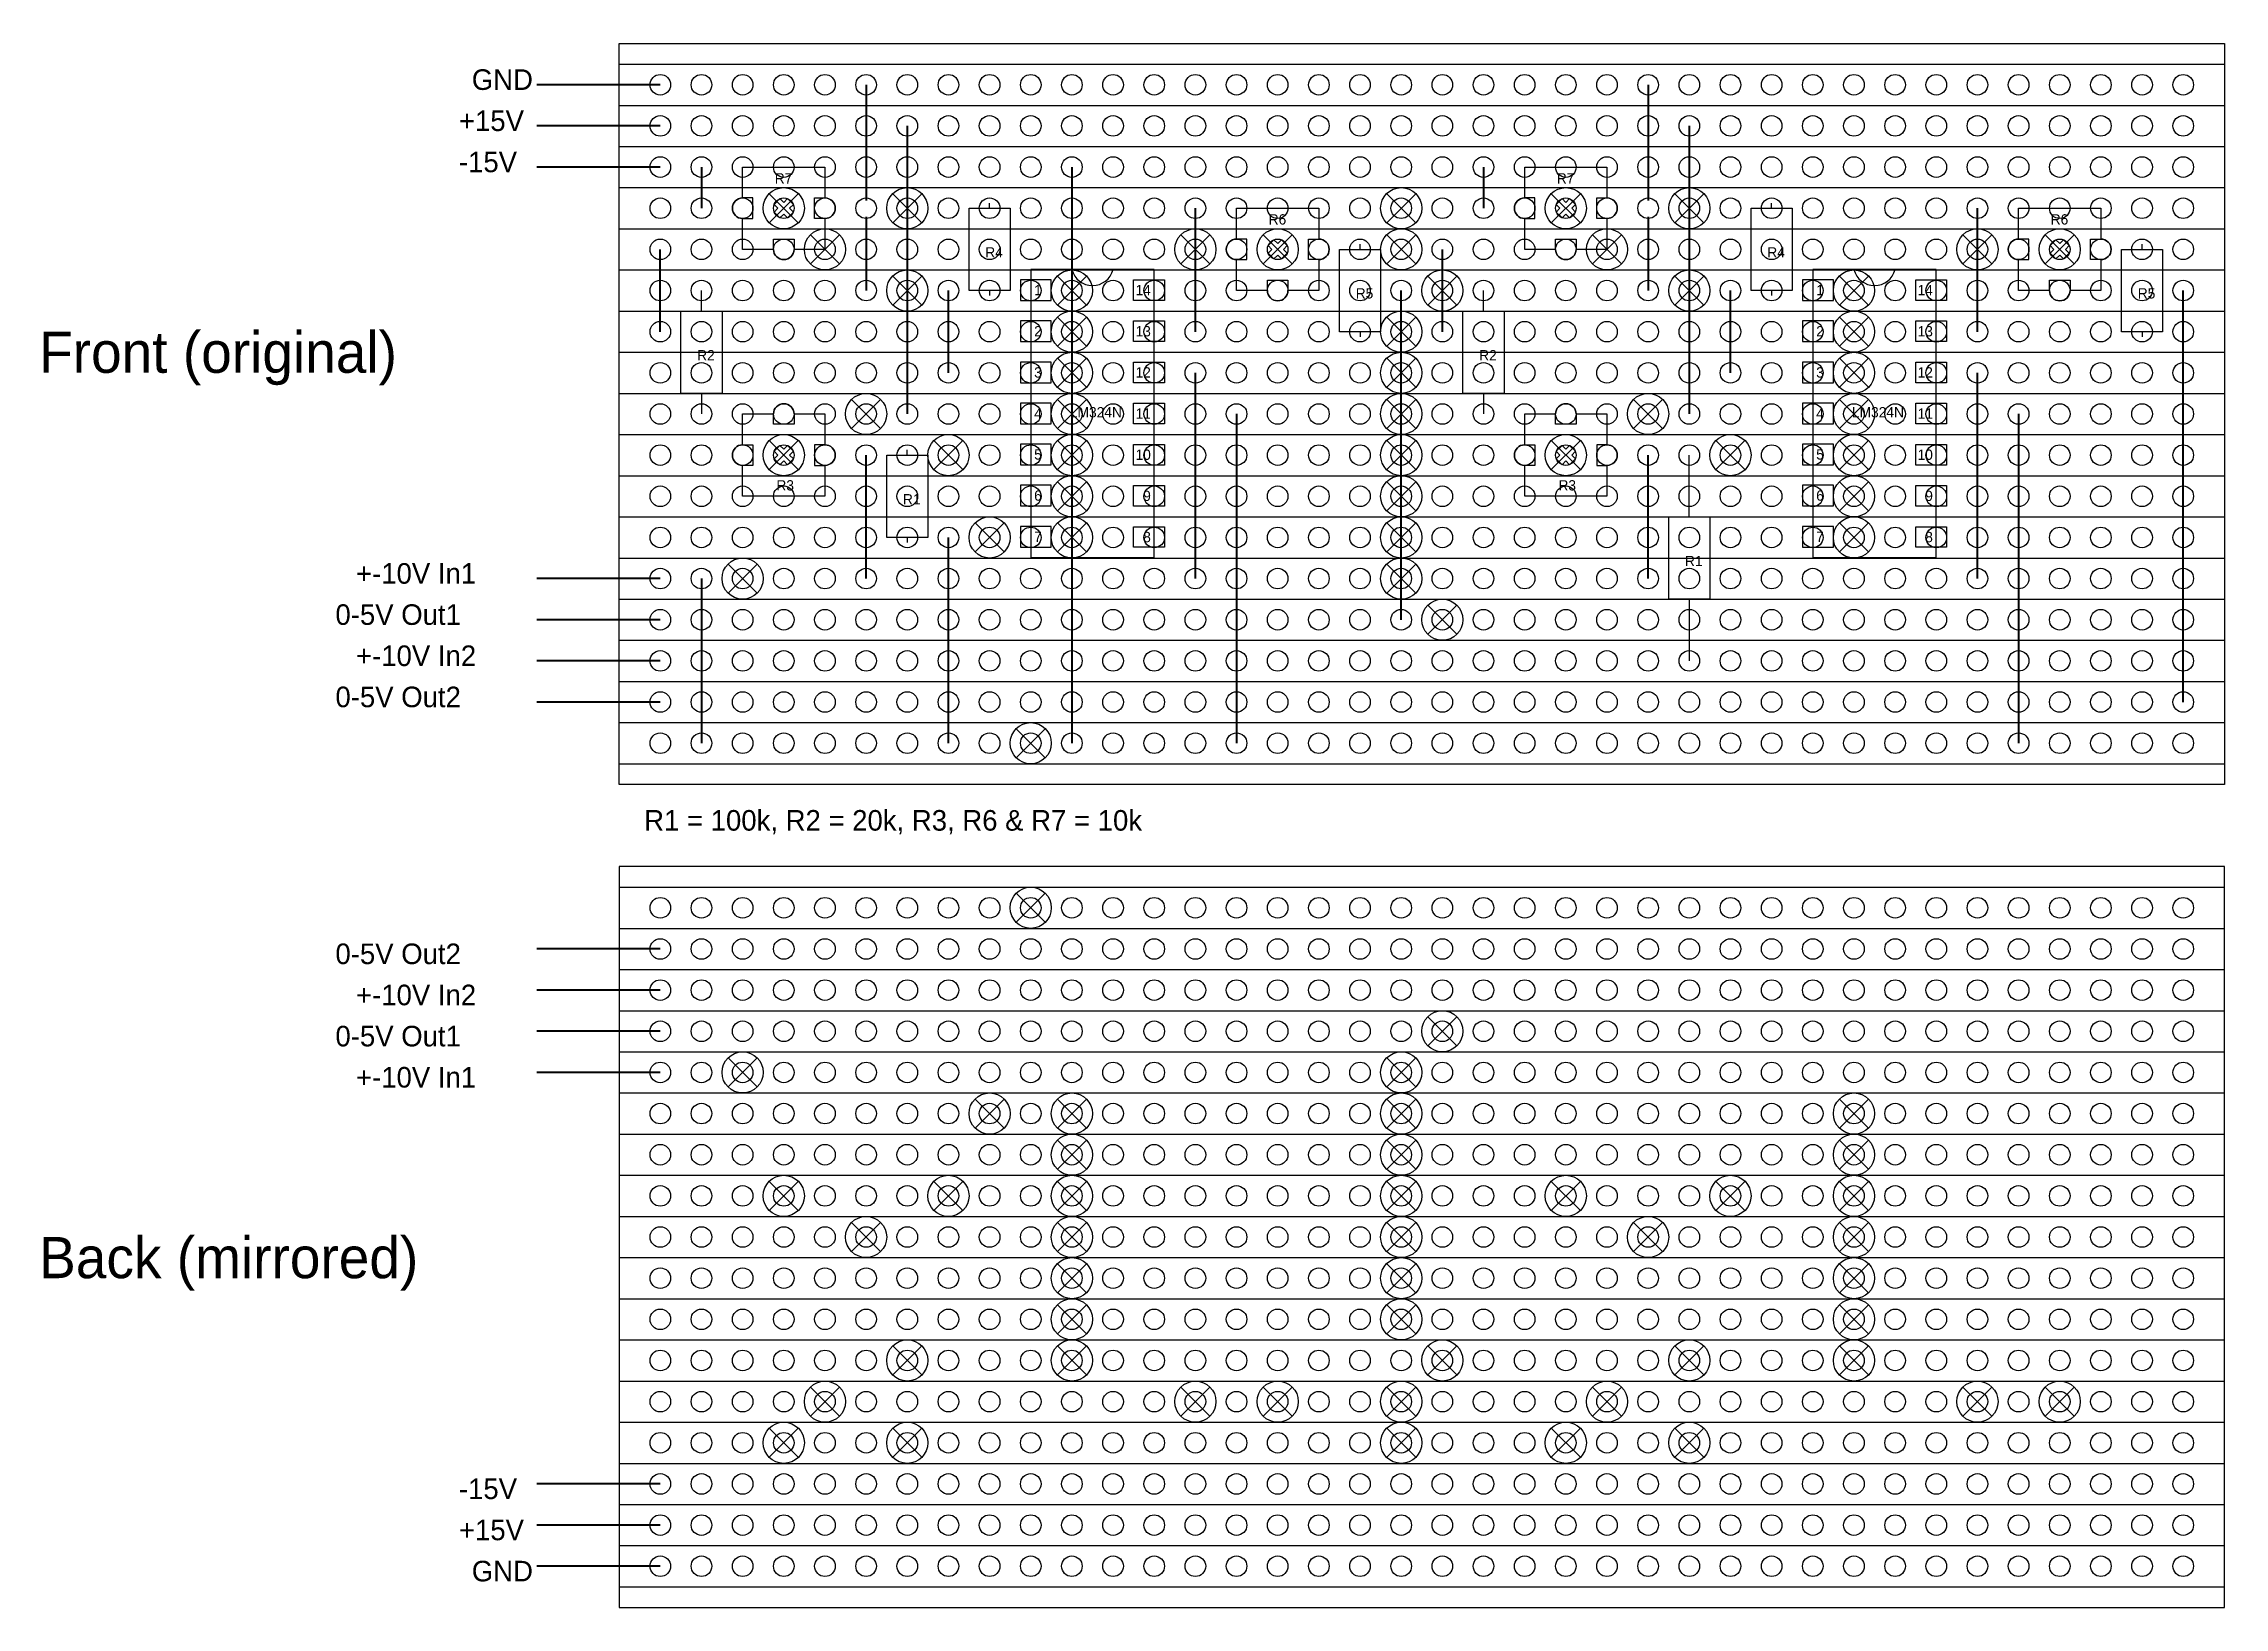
# Model space of a CAD drawing. Header units: millimetres. Extents: x 24 to 236, y 28 to 180.
import ezdxf

# ---------------------------------------------------------------- set-up
doc = ezdxf.new("R2010")
doc.units = ezdxf.units.MM
doc.header["$LTSCALE"] = 6
for name, color, linetype, lineweight in [('_Components', 7, 'Continuous', 30), ('_WBreak', 25, 'Continuous', 30), ('_Wires_top', 1, 'Continuous', 40)]:
    doc.layers.add(name, color=color, linetype=linetype, lineweight=lineweight)
doc.layers.add('_Locked Veroboard', color=253, linetype='Continuous')

msp = doc.modelspace()

# ---------------------------------------------------------------- linework, layer by layer
at = {"layer": '_Components'}
for p, q in [((96, 164.93), (95.44, 164.37)), ((95.8, 164), (95.44, 164.37)), ((95.8, 164), (95.44, 163.63)), ((96, 163.07), (95.44, 163.63)), ((96.37, 164.57), (96, 164.93)), ((96.37, 163.43), (96, 163.07)), ((96.73, 164.93), (96.37, 164.57)), ((96.73, 163.07), (96.37, 163.43)), ((96.73, 164.93), (97.3, 164.37)), ((96.73, 163.07), (97.3, 163.63)), ((97.3, 164.37), (96.94, 164)), ((97.3, 163.63), (96.94, 164)), ((116.37, 164), (116.37, 164.5)), ((172, 164.93), (171.44, 164.37)), ((171.8, 164), (171.44, 164.37)), ((171.8, 164), (171.44, 163.63)), ((172, 163.07), (171.44, 163.63)), ((172.37, 164.57), (172, 164.93)), ((172.37, 163.43), (172, 163.07)), ((172.73, 164.93), (172.37, 164.57)), ((172.73, 163.07), (172.37, 163.43)), ((172.73, 164.93), (173.3, 164.37)), ((172.73, 163.07), (173.3, 163.63)), ((173.3, 164.37), (172.94, 164)), ((173.3, 163.63), (172.94, 164)), ((192.37, 164), (192.37, 164.5)), ((144, 160.93), (143.44, 160.37)), ((143.8, 160), (143.44, 160.37)), ((143.8, 160), (143.44, 159.63)), ((144, 159.07), (143.44, 159.63)), ((144.37, 160.57), (144, 160.93)), ((144.37, 159.43), (144, 159.07)), ((144.73, 160.93), (144.37, 160.57)), ((144.73, 159.07), (144.37, 159.43)), ((144.73, 160.93), (145.3, 160.37)), ((144.73, 159.07), (145.3, 159.63)), ((145.3, 160.37), (144.94, 160)), ((145.3, 159.63), (144.94, 160)), ((152.37, 160), (152.37, 160.5)), ((220, 160.93), (219.44, 160.37)), ((219.8, 160), (219.44, 160.37)), ((219.8, 160), (219.44, 159.63)), ((220, 159.07), (219.44, 159.63)), ((220.37, 160.57), (220, 160.93)), ((220.37, 159.43), (220, 159.07)), ((220.73, 160.93), (220.37, 160.57)), ((220.73, 159.07), (220.37, 159.43)), ((220.73, 160.93), (221.3, 160.37)), ((220.73, 159.07), (221.3, 159.63)), ((221.3, 160.37), (220.94, 160)), ((221.3, 159.63), (220.94, 160)), ((228.37, 160), (228.37, 160.5)), ((88.37, 154), (88.37, 156)), ((116.37, 156), (116.37, 155.5)), ((164.37, 154), (164.37, 156)), ((192.37, 156), (192.37, 155.5)), ((152.37, 152), (152.37, 151.5)), ((228.37, 152), (228.37, 151.5)), ((88.37, 146), (88.37, 144)), ((164.37, 146), (164.37, 144)), ((96, 140.93), (95.44, 140.37)), ((95.44, 140.37), (95.8, 140)), ((95.44, 139.63), (95.8, 140)), ((96, 140.93), (96.37, 140.57)), ((96.37, 140.57), (96.73, 140.93)), ((96.73, 140.93), (97.3, 140.37)), ((96.94, 140), (97.3, 140.37)), ((96.94, 140), (97.3, 139.63)), ((108.37, 140), (108.37, 140.5)), ((172, 140.93), (171.44, 140.37)), ((171.44, 140.37), (171.8, 140)), ((171.44, 139.63), (171.8, 140)), ((172, 140.93), (172.37, 140.57)), ((172.37, 140.57), (172.73, 140.93)), ((172.73, 140.93), (173.3, 140.37)), ((172.94, 140), (173.3, 140.37)), ((172.94, 140), (173.3, 139.63)), ((184.37, 134), (184.37, 140)), ((96, 139.07), (95.44, 139.63)), ((96, 139.07), (96.37, 139.43)), ((96.37, 139.43), (96.73, 139.07)), ((96.73, 139.07), (97.3, 139.63)), ((172, 139.07), (171.44, 139.63)), ((172, 139.07), (172.37, 139.43)), ((172.37, 139.43), (172.73, 139.07)), ((172.73, 139.07), (173.3, 139.63)), ((108.37, 132), (108.37, 131.5)), ((184.37, 126), (184.37, 120))]:
    msp.add_line(p, q, dxfattribs=at)
for points in [[(92.37, 165), (92.37, 168), (100.37, 168), (100.37, 165)], [(168.37, 165), (168.37, 168), (176.37, 168), (176.37, 165)], [(92.37, 163), (93.37, 163), (93.37, 165), (92.37, 165)], [(100.37, 163), (99.37, 163), (99.37, 165), (100.37, 165)], [(140.37, 161), (140.37, 164), (148.37, 164), (148.37, 161)], [(168.37, 163), (169.37, 163), (169.37, 165), (168.37, 165)], [(176.37, 163), (175.37, 163), (175.37, 165), (176.37, 165)], [(216.37, 161), (216.37, 164), (224.37, 164), (224.37, 161)], [(95.37, 160), (92.37, 160), (92.37, 163)], [(100.37, 163), (100.37, 160), (97.37, 160)], [(171.37, 160), (168.37, 160), (168.37, 163)], [(176.37, 163), (176.37, 160), (173.37, 160)], [(95.37, 160), (95.37, 161), (97.37, 161), (97.37, 160)], [(140.37, 159), (141.37, 159), (141.37, 161), (140.37, 161)], [(143.37, 156), (140.37, 156), (140.37, 159)], [(148.37, 159), (148.37, 156), (145.37, 156)], [(148.37, 159), (147.37, 159), (147.37, 161), (148.37, 161)], [(171.37, 160), (171.37, 161), (173.37, 161), (173.37, 160)], [(216.37, 159), (217.37, 159), (217.37, 161), (216.37, 161)], [(219.37, 156), (216.37, 156), (216.37, 159)], [(224.37, 159), (224.37, 156), (221.37, 156)], [(224.37, 159), (223.37, 159), (223.37, 161), (224.37, 161)], [(143.37, 156), (143.37, 157), (145.37, 157), (145.37, 156)], [(219.37, 156), (219.37, 157), (221.37, 157), (221.37, 156)], [(92.37, 141), (92.37, 144), (95.37, 144)], [(97.37, 144), (97.37, 143), (95.37, 143), (95.37, 144)], [(97.37, 144), (100.37, 144), (100.37, 141)], [(168.37, 141), (168.37, 144), (171.37, 144)], [(173.37, 144), (173.37, 143), (171.37, 143), (171.37, 144)], [(173.37, 144), (176.37, 144), (176.37, 141)], [(92.37, 141), (93.37, 141), (93.37, 139), (92.37, 139)], [(100.37, 141), (99.37, 141), (99.37, 139), (100.37, 139)], [(168.37, 141), (169.37, 141), (169.37, 139), (168.37, 139)], [(176.37, 141), (175.37, 141), (175.37, 139), (176.37, 139)], [(100.37, 139), (100.37, 136), (92.37, 136), (92.37, 139)], [(176.37, 139), (176.37, 136), (168.37, 136), (168.37, 139)]]:
    msp.add_lwpolyline(points, dxfattribs=at)
for points in [[(118.37, 156), (114.37, 156), (114.37, 164), (118.37, 164)], [(194.37, 156), (190.37, 156), (190.37, 164), (194.37, 164)], [(154.37, 152), (150.37, 152), (150.37, 160), (154.37, 160)], [(230.37, 152), (226.37, 152), (226.37, 160), (230.37, 160)], [(122.37, 157.04), (119.37, 157.04), (119.37, 155.04), (122.37, 155.04)], [(132.37, 158.04), (120.37, 158.04), (120.37, 130.04), (132.37, 130.04)], [(130.37, 157.04), (133.37, 157.04), (133.37, 155.04), (130.37, 155.04)], [(198.37, 157.04), (195.37, 157.04), (195.37, 155.04), (198.37, 155.04)], [(208.37, 158.04), (196.37, 158.04), (196.37, 130.04), (208.37, 130.04)], [(206.37, 157.04), (209.37, 157.04), (209.37, 155.04), (206.37, 155.04)], [(90.37, 146), (86.37, 146), (86.37, 154), (90.37, 154)], [(122.37, 153.04), (119.37, 153.04), (119.37, 151.04), (122.37, 151.04)], [(130.37, 153.04), (133.37, 153.04), (133.37, 151.04), (130.37, 151.04)], [(166.37, 146), (162.37, 146), (162.37, 154), (166.37, 154)], [(198.37, 153.04), (195.37, 153.04), (195.37, 151.04), (198.37, 151.04)], [(206.37, 153.04), (209.37, 153.04), (209.37, 151.04), (206.37, 151.04)], [(122.37, 149.04), (119.37, 149.04), (119.37, 147.04), (122.37, 147.04)], [(130.37, 149.04), (133.37, 149.04), (133.37, 147.04), (130.37, 147.04)], [(198.37, 149.04), (195.37, 149.04), (195.37, 147.04), (198.37, 147.04)], [(206.37, 149.04), (209.37, 149.04), (209.37, 147.04), (206.37, 147.04)], [(122.37, 145.04), (119.37, 145.04), (119.37, 143.04), (122.37, 143.04)], [(130.37, 145.04), (133.37, 145.04), (133.37, 143.04), (130.37, 143.04)], [(198.37, 145.04), (195.37, 145.04), (195.37, 143.04), (198.37, 143.04)], [(206.37, 145.04), (209.37, 145.04), (209.37, 143.04), (206.37, 143.04)], [(110.37, 132), (106.37, 132), (106.37, 140), (110.37, 140)], [(122.37, 141.07), (119.37, 141.07), (119.37, 139.07), (122.37, 139.07)], [(130.37, 141.04), (133.37, 141.04), (133.37, 139.04), (130.37, 139.04)], [(198.37, 141.07), (195.37, 141.07), (195.37, 139.07), (198.37, 139.07)], [(206.37, 141.04), (209.37, 141.04), (209.37, 139.04), (206.37, 139.04)], [(122.37, 137.07), (119.37, 137.07), (119.37, 135.07), (122.37, 135.07)], [(130.37, 137.04), (133.37, 137.04), (133.37, 135.04), (130.37, 135.04)], [(198.37, 137.07), (195.37, 137.07), (195.37, 135.07), (198.37, 135.07)], [(206.37, 137.04), (209.37, 137.04), (209.37, 135.04), (206.37, 135.04)], [(186.37, 126), (182.37, 126), (182.37, 134), (186.37, 134)], [(122.37, 133.07), (119.37, 133.07), (119.37, 131.07), (122.37, 131.07)], [(130.37, 133.04), (133.37, 133.04), (133.37, 131.04), (130.37, 131.04)], [(198.37, 133.07), (195.37, 133.07), (195.37, 131.07), (198.37, 131.07)], [(206.37, 133.04), (209.37, 133.04), (209.37, 131.04), (206.37, 131.04)]]:
    msp.add_lwpolyline(points, close=True, dxfattribs=at)
for centre in [(96.37, 164), (172.37, 164), (144.37, 160), (220.37, 160), (96.37, 140), (172.37, 140)]:
    msp.add_circle(centre, 2, dxfattribs=at)
for centre, radius, start, end in [((92.37, 164), 1, 90, 270), ((100.37, 164), 1, 270, 90), ((168.37, 164), 1, 90, 270), ((176.37, 164), 1, 270, 90), ((96.37, 160), 1, 180, 0), ((140.37, 160), 1, 90, 270), ((148.37, 160), 1, 270, 90), ((172.37, 160), 1, 180, 0), ((216.37, 160), 1, 90, 270), ((224.37, 160), 1, 270, 90), ((126.37, 158.54), 2.06, 194.0362, 345.9638), ((202.37, 158.54), 2.06, 194.0362, 345.9638), ((144.37, 156), 1, 180, 0), ((220.37, 156), 1, 180, 0), ((96.37, 144), 1, 0, 180), ((172.37, 144), 1, 0, 180), ((92.37, 140), 1, 90, 270), ((100.37, 140), 1, 270, 90), ((168.37, 140), 1, 90, 270), ((176.37, 140), 1, 270, 90)]:
    msp.add_arc(centre, radius, start, end, dxfattribs=at)
at = {"layer": '_Locked Veroboard'}
for p, q in [((80.37, 178), (172.37, 178)), ((164.37, 178), (236.37, 178)), ((80.37, 174), (172.37, 174)), ((164.37, 174), (236.37, 174)), ((80.37, 170), (172.37, 170)), ((164.37, 170), (236.37, 170)), ((80.37, 166), (172.37, 166)), ((164.37, 166), (236.37, 166)), ((80.37, 162), (172.37, 162)), ((164.37, 162), (236.37, 162)), ((80.37, 158), (172.37, 158)), ((164.37, 158), (236.37, 158)), ((80.37, 154), (172.37, 154)), ((164.37, 154), (236.37, 154)), ((80.37, 150), (172.37, 150)), ((164.37, 150), (236.37, 150)), ((80.37, 146), (172.37, 146)), ((164.37, 146), (236.37, 146)), ((80.37, 142), (172.37, 142)), ((164.37, 142), (236.37, 142)), ((80.37, 138), (172.37, 138)), ((164.37, 138), (236.37, 138)), ((80.37, 134), (172.37, 134)), ((164.37, 134), (236.37, 134)), ((80.37, 130), (172.37, 130)), ((164.37, 130), (236.37, 130)), ((80.37, 126), (172.37, 126)), ((164.37, 126), (236.37, 126)), ((80.37, 122), (172.37, 122)), ((164.37, 122), (236.37, 122)), ((80.37, 118), (172.37, 118)), ((164.37, 118), (236.37, 118)), ((80.37, 114), (172.37, 114)), ((164.37, 114), (236.37, 114)), ((80.37, 110), (172.37, 110)), ((164.37, 110), (236.37, 110)), ((80.37, 98), (172.37, 98)), ((164.37, 98), (236.37, 98)), ((80.37, 94), (172.37, 94)), ((164.37, 94), (236.37, 94)), ((80.37, 90), (172.37, 90)), ((164.37, 90), (236.37, 90)), ((80.37, 86), (172.37, 86)), ((164.37, 86), (236.37, 86)), ((80.37, 82), (172.37, 82)), ((164.37, 82), (236.37, 82)), ((80.37, 78), (172.37, 78)), ((164.37, 78), (236.37, 78)), ((80.37, 74), (172.37, 74)), ((164.37, 74), (236.37, 74)), ((80.37, 70), (172.37, 70)), ((164.37, 70), (236.37, 70)), ((80.37, 66), (172.37, 66)), ((164.37, 66), (236.37, 66)), ((80.37, 62), (172.37, 62)), ((164.37, 62), (236.37, 62)), ((80.37, 58), (172.37, 58)), ((164.37, 58), (236.37, 58)), ((80.37, 54), (172.37, 54)), ((164.37, 54), (236.37, 54)), ((80.37, 50), (172.37, 50)), ((164.37, 50), (236.37, 50)), ((80.37, 46), (172.37, 46)), ((164.37, 46), (236.37, 46)), ((80.37, 42), (172.37, 42)), ((164.37, 42), (236.37, 42)), ((80.37, 38), (172.37, 38)), ((164.37, 38), (236.37, 38)), ((80.37, 34), (172.37, 34)), ((164.37, 34), (236.37, 34)), ((80.37, 30), (172.37, 30)), ((164.37, 30), (236.37, 30))]:
    msp.add_line(p, q, dxfattribs=at)
for points in [[(80.37, 180), (236.37, 180), (236.37, 108), (80.37, 108)], [(80.37, 28), (236.37, 28), (236.37, 100), (80.37, 100)]]:
    msp.add_lwpolyline(points, close=True, dxfattribs=at)
for centre in [(84.37, 176), (88.37, 176), (92.37, 176), (96.37, 176), (100.37, 176), (104.37, 176), (108.37, 176), (112.37, 176), (116.37, 176), (120.37, 176), (124.37, 176), (128.37, 176), (132.37, 176), (136.37, 176), (140.37, 176), (144.37, 176), (148.37, 176), (152.37, 176), (156.37, 176), (160.37, 176), (164.37, 176), (168.37, 176), (168.37, 176), (172.37, 176), (176.37, 176), (180.37, 176), (184.37, 176), (188.37, 176), (192.37, 176), (196.37, 176), (200.37, 176), (204.37, 176), (208.37, 176), (212.37, 176), (216.37, 176), (220.37, 176), (224.37, 176), (228.37, 176), (232.37, 176), (84.37, 172), (88.37, 172), (92.37, 172), (96.37, 172), (100.37, 172), (104.37, 172), (108.37, 172), (112.37, 172), (116.37, 172), (120.37, 172), (124.37, 172), (128.37, 172), (132.37, 172), (136.37, 172), (140.37, 172), (144.37, 172), (148.37, 172), (152.37, 172), (156.37, 172), (160.37, 172), (164.37, 172), (168.37, 172), (168.37, 172), (172.37, 172), (176.37, 172), (180.37, 172), (184.37, 172), (188.37, 172), (192.37, 172), (196.37, 172), (200.37, 172), (204.37, 172), (208.37, 172), (212.37, 172), (216.37, 172), (220.37, 172), (224.37, 172), (228.37, 172), (232.37, 172), (84.37, 168), (88.37, 168), (92.37, 168), (96.37, 168), (100.37, 168), (104.37, 168), (108.37, 168), (112.37, 168), (116.37, 168), (120.37, 168), (124.37, 168), (128.37, 168), (132.37, 168), (136.37, 168), (140.37, 168), (144.37, 168), (148.37, 168), (152.37, 168), (156.37, 168), (160.37, 168), (164.37, 168), (168.37, 168), (168.37, 168), (172.37, 168), (176.37, 168), (180.37, 168), (184.37, 168), (188.37, 168), (192.37, 168), (196.37, 168), (200.37, 168), (204.37, 168), (208.37, 168), (212.37, 168), (216.37, 168), (220.37, 168), (224.37, 168), (228.37, 168), (232.37, 168), (84.37, 164), (88.37, 164), (92.37, 164), (96.37, 164), (100.37, 164), (104.37, 164), (108.37, 164), (112.37, 164), (116.37, 164), (120.37, 164), (124.37, 164), (128.37, 164), (132.37, 164), (136.37, 164), (140.37, 164), (144.37, 164), (148.37, 164), (152.37, 164), (156.37, 164), (160.37, 164), (164.37, 164), (168.37, 164), (168.37, 164), (172.37, 164), (176.37, 164), (180.37, 164), (184.37, 164), (188.37, 164), (192.37, 164), (196.37, 164), (200.37, 164), (204.37, 164), (208.37, 164), (212.37, 164), (216.37, 164), (220.37, 164), (224.37, 164), (228.37, 164), (232.37, 164), (84.37, 160), (88.37, 160), (92.37, 160), (96.37, 160), (100.37, 160), (104.37, 160), (108.37, 160), (112.37, 160), (116.37, 160), (120.37, 160), (124.37, 160), (128.37, 160), (132.37, 160), (132.37, 160), (136.37, 160), (136.37, 160), (140.37, 160), (140.37, 160), (144.37, 160), (144.37, 160), (148.37, 160), (152.37, 160), (156.37, 160), (160.37, 160), (164.37, 160), (168.37, 160), (168.37, 160), (172.37, 160), (176.37, 160), (180.37, 160), (184.37, 160), (188.37, 160), (192.37, 160), (196.37, 160), (200.37, 160), (204.37, 160), (208.37, 160), (212.37, 160), (216.37, 160), (216.37, 160), (220.37, 160), (220.37, 160), (224.37, 160), (224.37, 160), (228.37, 160), (228.37, 160), (232.37, 160), (84.37, 156), (88.37, 156), (92.37, 156), (96.37, 156), (100.37, 156), (104.37, 156), (108.37, 156), (112.37, 156), (116.37, 156), (120.37, 156), (124.37, 156), (128.37, 156), (132.37, 156), (132.37, 156), (136.37, 156), (136.37, 156), (140.37, 156), (140.37, 156), (144.37, 156), (144.37, 156), (148.37, 156), (152.37, 156), (156.37, 156), (160.37, 156), (164.37, 156), (168.37, 156), (168.37, 156), (172.37, 156), (176.37, 156), (180.37, 156), (184.37, 156), (188.37, 156), (192.37, 156), (196.37, 156), (200.37, 156), (204.37, 156), (208.37, 156), (212.37, 156), (216.37, 156), (216.37, 156), (220.37, 156), (220.37, 156), (224.37, 156), (224.37, 156), (228.37, 156), (228.37, 156), (232.37, 156), (84.37, 152), (88.37, 152), (92.37, 152), (96.37, 152), (100.37, 152), (104.37, 152), (108.37, 152), (112.37, 152), (116.37, 152), (120.37, 152), (124.37, 152), (128.37, 152), (132.37, 152), (132.37, 152), (136.37, 152), (136.37, 152), (140.37, 152), (140.37, 152), (144.37, 152), (144.37, 152), (148.37, 152), (152.37, 152), (156.37, 152), (160.37, 152), (164.37, 152), (168.37, 152), (168.37, 152), (172.37, 152), (176.37, 152), (180.37, 152), (184.37, 152), (188.37, 152), (192.37, 152), (196.37, 152), (200.37, 152), (204.37, 152), (208.37, 152), (212.37, 152), (216.37, 152), (216.37, 152), (220.37, 152), (220.37, 152), (224.37, 152), (224.37, 152), (228.37, 152), (228.37, 152), (232.37, 152), (84.37, 148), (88.37, 148), (92.37, 148), (96.37, 148), (100.37, 148), (104.37, 148), (108.37, 148), (112.37, 148), (116.37, 148), (120.37, 148), (124.37, 148), (128.37, 148), (132.37, 148), (132.37, 148), (136.37, 148), (136.37, 148), (140.37, 148), (140.37, 148), (144.37, 148), (144.37, 148), (148.37, 148), (152.37, 148), (156.37, 148), (160.37, 148), (164.37, 148), (168.37, 148), (168.37, 148), (172.37, 148), (176.37, 148), (180.37, 148), (184.37, 148), (188.37, 148), (192.37, 148), (196.37, 148), (200.37, 148), (204.37, 148), (208.37, 148), (212.37, 148), (216.37, 148), (216.37, 148), (220.37, 148), (220.37, 148), (224.37, 148), (224.37, 148), (228.37, 148), (228.37, 148), (232.37, 148), (84.37, 144), (88.37, 144), (92.37, 144), (96.37, 144), (100.37, 144), (104.37, 144), (108.37, 144), (112.37, 144), (116.37, 144), (120.37, 144), (124.37, 144), (128.37, 144), (132.37, 144), (132.37, 144), (136.37, 144), (136.37, 144), (140.37, 144), (140.37, 144), (144.37, 144), (144.37, 144), (148.37, 144), (152.37, 144), (156.37, 144), (160.37, 144), (164.37, 144), (168.37, 144), (168.37, 144), (172.37, 144), (176.37, 144), (180.37, 144), (184.37, 144), (188.37, 144), (192.37, 144), (196.37, 144), (200.37, 144), (204.37, 144), (208.37, 144), (212.37, 144), (216.37, 144), (216.37, 144), (220.37, 144), (220.37, 144), (224.37, 144), (224.37, 144), (228.37, 144), (228.37, 144), (232.37, 144), (84.37, 140), (88.37, 140), (92.37, 140), (96.37, 140), (100.37, 140), (104.37, 140), (108.37, 140), (112.37, 140), (116.37, 140), (120.37, 140), (124.37, 140), (128.37, 140), (132.37, 140), (132.37, 140), (136.37, 140), (136.37, 140), (140.37, 140), (140.37, 140), (144.37, 140), (144.37, 140), (148.37, 140), (152.37, 140), (156.37, 140), (160.37, 140), (164.37, 140), (168.37, 140), (168.37, 140), (172.37, 140), (176.37, 140), (180.37, 140), (184.37, 140), (188.37, 140), (192.37, 140), (196.37, 140), (200.37, 140), (204.37, 140), (208.37, 140), (212.37, 140), (216.37, 140), (216.37, 140), (220.37, 140), (220.37, 140), (224.37, 140), (224.37, 140), (228.37, 140), (228.37, 140), (232.37, 140), (84.37, 136), (88.37, 136), (92.37, 136), (96.37, 136), (100.37, 136), (104.37, 136), (108.37, 136), (112.37, 136), (116.37, 136), (120.37, 136), (124.37, 136), (128.37, 136), (132.37, 136), (132.37, 136), (136.37, 136), (136.37, 136), (140.37, 136), (140.37, 136), (144.37, 136), (144.37, 136), (148.37, 136), (152.37, 136), (156.37, 136), (160.37, 136), (164.37, 136), (168.37, 136), (168.37, 136), (172.37, 136), (176.37, 136), (180.37, 136), (184.37, 136), (188.37, 136), (192.37, 136), (196.37, 136), (200.37, 136), (204.37, 136), (208.37, 136), (212.37, 136), (216.37, 136), (216.37, 136), (220.37, 136), (220.37, 136), (224.37, 136), (224.37, 136), (228.37, 136), (228.37, 136), (232.37, 136), (84.37, 132), (88.37, 132), (92.37, 132), (96.37, 132), (100.37, 132), (104.37, 132), (108.37, 132), (112.37, 132), (116.37, 132), (120.37, 132), (124.37, 132), (128.37, 132), (132.37, 132), (136.37, 132), (140.37, 132), (144.37, 132), (148.37, 132), (152.37, 132), (156.37, 132), (160.37, 132), (164.37, 132), (168.37, 132), (168.37, 132), (172.37, 132), (176.37, 132), (180.37, 132), (184.37, 132), (188.37, 132), (192.37, 132), (196.37, 132), (200.37, 132), (204.37, 132), (208.37, 132), (212.37, 132), (216.37, 132), (220.37, 132), (224.37, 132), (228.37, 132), (232.37, 132), (84.37, 128), (88.37, 128), (92.37, 128), (96.37, 128), (100.37, 128), (104.37, 128), (108.37, 128), (112.37, 128), (116.37, 128), (120.37, 128), (124.37, 128), (128.37, 128), (132.37, 128), (136.37, 128), (140.37, 128), (144.37, 128), (148.37, 128), (152.37, 128), (156.37, 128), (160.37, 128), (164.37, 128), (168.37, 128), (168.37, 128), (172.37, 128), (176.37, 128), (180.37, 128), (184.37, 128), (188.37, 128), (192.37, 128), (196.37, 128), (200.37, 128), (204.37, 128), (208.37, 128), (212.37, 128), (216.37, 128), (220.37, 128), (224.37, 128), (228.37, 128), (232.37, 128), (84.37, 124), (88.37, 124), (92.37, 124), (96.37, 124), (100.37, 124), (104.37, 124), (108.37, 124), (112.37, 124), (116.37, 124), (120.37, 124), (124.37, 124), (128.37, 124), (132.37, 124), (136.37, 124), (140.37, 124), (144.37, 124), (148.37, 124), (152.37, 124), (156.37, 124), (160.37, 124), (164.37, 124), (168.37, 124), (168.37, 124), (172.37, 124), (176.37, 124), (180.37, 124), (184.37, 124), (188.37, 124), (192.37, 124), (196.37, 124), (200.37, 124), (204.37, 124), (208.37, 124), (212.37, 124), (216.37, 124), (220.37, 124), (224.37, 124), (228.37, 124), (232.37, 124), (84.37, 120), (88.37, 120), (92.37, 120), (96.37, 120), (100.37, 120), (104.37, 120), (108.37, 120), (112.37, 120), (116.37, 120), (120.37, 120), (124.37, 120), (128.37, 120), (132.37, 120), (136.37, 120), (140.37, 120), (144.37, 120), (148.37, 120), (152.37, 120), (156.37, 120), (160.37, 120), (164.37, 120), (168.37, 120), (168.37, 120), (172.37, 120), (176.37, 120), (180.37, 120), (184.37, 120), (188.37, 120), (192.37, 120), (196.37, 120), (200.37, 120), (204.37, 120), (208.37, 120), (212.37, 120), (216.37, 120), (220.37, 120), (224.37, 120), (228.37, 120), (232.37, 120), (84.37, 116), (88.37, 116), (92.37, 116), (96.37, 116), (100.37, 116), (104.37, 116), (108.37, 116), (112.37, 116), (116.37, 116), (120.37, 116), (124.37, 116), (128.37, 116), (132.37, 116), (136.37, 116), (140.37, 116), (144.37, 116), (148.37, 116), (152.37, 116), (156.37, 116), (160.37, 116), (164.37, 116), (168.37, 116), (168.37, 116), (172.37, 116), (176.37, 116), (180.37, 116), (184.37, 116), (188.37, 116), (192.37, 116), (196.37, 116), (200.37, 116), (204.37, 116), (208.37, 116), (212.37, 116), (216.37, 116), (220.37, 116), (224.37, 116), (228.37, 116), (232.37, 116), (84.37, 112), (88.37, 112), (92.37, 112), (96.37, 112), (100.37, 112), (104.37, 112), (108.37, 112), (112.37, 112), (116.37, 112), (120.37, 112), (124.37, 112), (128.37, 112), (132.37, 112), (136.37, 112), (140.37, 112), (144.37, 112), (148.37, 112), (152.37, 112), (156.37, 112), (160.37, 112), (164.37, 112), (168.37, 112), (168.37, 112), (172.37, 112), (176.37, 112), (180.37, 112), (184.37, 112), (188.37, 112), (192.37, 112), (196.37, 112), (200.37, 112), (204.37, 112), (208.37, 112), (212.37, 112), (216.37, 112), (220.37, 112), (224.37, 112), (228.37, 112), (232.37, 112), (84.37, 96), (88.37, 96), (92.37, 96), (96.37, 96), (100.37, 96), (104.37, 96), (108.37, 96), (112.37, 96), (116.37, 96), (120.37, 96), (124.37, 96), (128.37, 96), (132.37, 96), (136.37, 96), (140.37, 96), (144.37, 96), (148.37, 96), (152.37, 96), (156.37, 96), (160.37, 96), (164.37, 96), (168.37, 96), (168.37, 96), (172.37, 96), (176.37, 96), (180.37, 96), (184.37, 96), (188.37, 96), (192.37, 96), (196.37, 96), (200.37, 96), (204.37, 96), (208.37, 96), (212.37, 96), (216.37, 96), (220.37, 96), (224.37, 96), (228.37, 96), (232.37, 96), (84.37, 92), (88.37, 92), (92.37, 92), (96.37, 92), (100.37, 92), (104.37, 92), (108.37, 92), (112.37, 92), (116.37, 92), (120.37, 92), (124.37, 92), (128.37, 92), (132.37, 92), (136.37, 92), (140.37, 92), (144.37, 92), (148.37, 92), (152.37, 92), (156.37, 92), (160.37, 92), (164.37, 92), (168.37, 92), (168.37, 92), (172.37, 92), (176.37, 92), (180.37, 92), (184.37, 92), (188.37, 92), (192.37, 92), (196.37, 92), (200.37, 92), (204.37, 92), (208.37, 92), (212.37, 92), (216.37, 92), (220.37, 92), (224.37, 92), (228.37, 92), (232.37, 92), (84.37, 88), (88.37, 88), (92.37, 88), (96.37, 88), (100.37, 88), (104.37, 88), (108.37, 88), (112.37, 88), (116.37, 88), (120.37, 88), (124.37, 88), (128.37, 88), (132.37, 88), (136.37, 88), (140.37, 88), (144.37, 88), (148.37, 88), (152.37, 88), (156.37, 88), (160.37, 88), (164.37, 88), (168.37, 88), (168.37, 88), (172.37, 88), (176.37, 88), (180.37, 88), (184.37, 88), (188.37, 88), (192.37, 88), (196.37, 88), (200.37, 88), (204.37, 88), (208.37, 88), (212.37, 88), (216.37, 88), (220.37, 88), (224.37, 88), (228.37, 88), (232.37, 88), (84.37, 84), (88.37, 84), (92.37, 84), (96.37, 84), (100.37, 84), (104.37, 84), (108.37, 84), (112.37, 84), (116.37, 84), (120.37, 84), (124.37, 84), (128.37, 84), (132.37, 84), (136.37, 84), (140.37, 84), (144.37, 84), (148.37, 84), (152.37, 84), (156.37, 84), (160.37, 84), (164.37, 84), (168.37, 84), (168.37, 84), (172.37, 84), (176.37, 84), (180.37, 84), (184.37, 84), (188.37, 84), (192.37, 84), (196.37, 84), (200.37, 84), (204.37, 84), (208.37, 84), (212.37, 84), (216.37, 84), (220.37, 84), (224.37, 84), (228.37, 84), (232.37, 84), (84.37, 80), (88.37, 80), (92.37, 80), (96.37, 80), (100.37, 80), (104.37, 80), (108.37, 80), (112.37, 80), (116.37, 80), (120.37, 80), (124.37, 80), (128.37, 80), (132.37, 80), (136.37, 80), (140.37, 80), (144.37, 80), (148.37, 80), (152.37, 80), (156.37, 80), (160.37, 80), (164.37, 80), (168.37, 80), (168.37, 80), (172.37, 80), (176.37, 80), (180.37, 80), (184.37, 80), (188.37, 80), (192.37, 80), (196.37, 80), (200.37, 80), (204.37, 80), (208.37, 80), (212.37, 80), (216.37, 80), (220.37, 80), (224.37, 80), (228.37, 80), (232.37, 80), (84.37, 76), (88.37, 76), (92.37, 76), (96.37, 76), (100.37, 76), (104.37, 76), (108.37, 76), (112.37, 76), (116.37, 76), (120.37, 76), (124.37, 76), (128.37, 76), (132.37, 76), (136.37, 76), (140.37, 76), (144.37, 76), (148.37, 76), (152.37, 76), (156.37, 76), (160.37, 76), (164.37, 76), (168.37, 76), (168.37, 76), (172.37, 76), (176.37, 76), (180.37, 76), (184.37, 76), (188.37, 76), (192.37, 76), (196.37, 76), (200.37, 76), (204.37, 76), (208.37, 76), (212.37, 76), (216.37, 76), (220.37, 76), (224.37, 76), (228.37, 76), (232.37, 76), (84.37, 72), (88.37, 72), (92.37, 72), (96.37, 72), (100.37, 72), (104.37, 72), (108.37, 72), (112.37, 72), (116.37, 72), (120.37, 72), (124.37, 72), (128.37, 72), (132.37, 72), (132.37, 72), (136.37, 72), (136.37, 72), (140.37, 72), (140.37, 72), (144.37, 72), (144.37, 72), (148.37, 72), (152.37, 72), (156.37, 72), (160.37, 72), (164.37, 72), (168.37, 72), (168.37, 72), (172.37, 72), (176.37, 72), (180.37, 72), (184.37, 72), (188.37, 72), (192.37, 72), (196.37, 72), (200.37, 72), (204.37, 72), (208.37, 72), (212.37, 72), (216.37, 72), (216.37, 72), (220.37, 72), (220.37, 72), (224.37, 72), (224.37, 72), (228.37, 72), (228.37, 72), (232.37, 72), (84.37, 68), (88.37, 68), (92.37, 68), (96.37, 68), (100.37, 68), (104.37, 68), (108.37, 68), (112.37, 68), (116.37, 68), (120.37, 68), (124.37, 68), (128.37, 68), (132.37, 68), (132.37, 68), (136.37, 68), (136.37, 68), (140.37, 68), (140.37, 68), (144.37, 68), (144.37, 68), (148.37, 68), (152.37, 68), (156.37, 68), (160.37, 68), (164.37, 68), (168.37, 68), (168.37, 68), (172.37, 68), (176.37, 68), (180.37, 68), (184.37, 68), (188.37, 68), (192.37, 68), (196.37, 68), (200.37, 68), (204.37, 68), (208.37, 68), (212.37, 68), (216.37, 68), (216.37, 68), (220.37, 68), (220.37, 68), (224.37, 68), (224.37, 68), (228.37, 68), (228.37, 68), (232.37, 68), (84.37, 64), (88.37, 64), (92.37, 64), (96.37, 64), (100.37, 64), (104.37, 64), (108.37, 64), (112.37, 64), (116.37, 64), (120.37, 64), (124.37, 64), (128.37, 64), (132.37, 64), (132.37, 64), (136.37, 64), (136.37, 64), (140.37, 64), (140.37, 64), (144.37, 64), (144.37, 64), (148.37, 64), (152.37, 64), (156.37, 64), (160.37, 64), (164.37, 64), (168.37, 64), (168.37, 64), (172.37, 64), (176.37, 64), (180.37, 64), (184.37, 64), (188.37, 64), (192.37, 64), (196.37, 64), (200.37, 64), (204.37, 64), (208.37, 64), (212.37, 64), (216.37, 64), (216.37, 64), (220.37, 64), (220.37, 64), (224.37, 64), (224.37, 64), (228.37, 64), (228.37, 64), (232.37, 64), (84.37, 60), (88.37, 60), (92.37, 60), (96.37, 60), (100.37, 60), (104.37, 60), (108.37, 60), (112.37, 60), (116.37, 60), (120.37, 60), (124.37, 60), (128.37, 60), (132.37, 60), (132.37, 60), (136.37, 60), (136.37, 60), (140.37, 60), (140.37, 60), (144.37, 60), (144.37, 60), (148.37, 60), (152.37, 60), (156.37, 60), (160.37, 60), (164.37, 60), (168.37, 60), (168.37, 60), (172.37, 60), (176.37, 60), (180.37, 60), (184.37, 60), (188.37, 60), (192.37, 60), (196.37, 60), (200.37, 60), (204.37, 60), (208.37, 60), (212.37, 60), (216.37, 60), (216.37, 60), (220.37, 60), (220.37, 60), (224.37, 60), (224.37, 60), (228.37, 60), (228.37, 60), (232.37, 60), (84.37, 56), (88.37, 56), (92.37, 56), (96.37, 56), (100.37, 56), (104.37, 56), (108.37, 56), (112.37, 56), (116.37, 56), (120.37, 56), (124.37, 56), (128.37, 56), (132.37, 56), (132.37, 56), (136.37, 56), (136.37, 56), (140.37, 56), (140.37, 56), (144.37, 56), (144.37, 56), (148.37, 56), (152.37, 56), (156.37, 56), (160.37, 56), (164.37, 56), (168.37, 56), (168.37, 56), (172.37, 56), (176.37, 56), (180.37, 56), (184.37, 56), (188.37, 56), (192.37, 56), (196.37, 56), (200.37, 56), (204.37, 56), (208.37, 56), (212.37, 56), (216.37, 56), (216.37, 56), (220.37, 56), (220.37, 56), (224.37, 56), (224.37, 56), (228.37, 56), (228.37, 56), (232.37, 56), (84.37, 52), (88.37, 52), (92.37, 52), (96.37, 52), (100.37, 52), (104.37, 52), (108.37, 52), (112.37, 52), (116.37, 52), (120.37, 52), (124.37, 52), (128.37, 52), (132.37, 52), (132.37, 52), (136.37, 52), (136.37, 52), (140.37, 52), (140.37, 52), (144.37, 52), (144.37, 52), (148.37, 52), (152.37, 52), (156.37, 52), (160.37, 52), (164.37, 52), (168.37, 52), (168.37, 52), (172.37, 52), (176.37, 52), (180.37, 52), (184.37, 52), (188.37, 52), (192.37, 52), (196.37, 52), (200.37, 52), (204.37, 52), (208.37, 52), (212.37, 52), (216.37, 52), (216.37, 52), (220.37, 52), (220.37, 52), (224.37, 52), (224.37, 52), (228.37, 52), (228.37, 52), (232.37, 52), (84.37, 48), (88.37, 48), (92.37, 48), (96.37, 48), (100.37, 48), (104.37, 48), (108.37, 48), (112.37, 48), (116.37, 48), (120.37, 48), (124.37, 48), (128.37, 48), (132.37, 48), (132.37, 48), (136.37, 48), (136.37, 48), (140.37, 48), (140.37, 48), (144.37, 48), (144.37, 48), (148.37, 48), (152.37, 48), (156.37, 48), (160.37, 48), (164.37, 48), (168.37, 48), (168.37, 48), (172.37, 48), (176.37, 48), (180.37, 48), (184.37, 48), (188.37, 48), (192.37, 48), (196.37, 48), (200.37, 48), (204.37, 48), (208.37, 48), (212.37, 48), (216.37, 48), (216.37, 48), (220.37, 48), (220.37, 48), (224.37, 48), (224.37, 48), (228.37, 48), (228.37, 48), (232.37, 48), (84.37, 44), (88.37, 44), (92.37, 44), (96.37, 44), (100.37, 44), (104.37, 44), (108.37, 44), (112.37, 44), (116.37, 44), (120.37, 44), (124.37, 44), (128.37, 44), (132.37, 44), (136.37, 44), (140.37, 44), (144.37, 44), (148.37, 44), (152.37, 44), (156.37, 44), (160.37, 44), (164.37, 44), (168.37, 44), (168.37, 44), (172.37, 44), (176.37, 44), (180.37, 44), (184.37, 44), (188.37, 44), (192.37, 44), (196.37, 44), (200.37, 44), (204.37, 44), (208.37, 44), (212.37, 44), (216.37, 44), (220.37, 44), (224.37, 44), (228.37, 44), (232.37, 44), (84.37, 40), (88.37, 40), (92.37, 40), (96.37, 40), (100.37, 40), (104.37, 40), (108.37, 40), (112.37, 40), (116.37, 40), (120.37, 40), (124.37, 40), (128.37, 40), (132.37, 40), (136.37, 40), (140.37, 40), (144.37, 40), (148.37, 40), (152.37, 40), (156.37, 40), (160.37, 40), (164.37, 40), (168.37, 40), (168.37, 40), (172.37, 40), (176.37, 40), (180.37, 40), (184.37, 40), (188.37, 40), (192.37, 40), (196.37, 40), (200.37, 40), (204.37, 40), (208.37, 40), (212.37, 40), (216.37, 40), (220.37, 40), (224.37, 40), (228.37, 40), (232.37, 40), (84.37, 36), (88.37, 36), (92.37, 36), (96.37, 36), (100.37, 36), (104.37, 36), (108.37, 36), (112.37, 36), (116.37, 36), (120.37, 36), (124.37, 36), (128.37, 36), (132.37, 36), (136.37, 36), (140.37, 36), (144.37, 36), (148.37, 36), (152.37, 36), (156.37, 36), (160.37, 36), (164.37, 36), (168.37, 36), (168.37, 36), (172.37, 36), (176.37, 36), (180.37, 36), (184.37, 36), (188.37, 36), (192.37, 36), (196.37, 36), (200.37, 36), (204.37, 36), (208.37, 36), (212.37, 36), (216.37, 36), (220.37, 36), (224.37, 36), (228.37, 36), (232.37, 36), (84.37, 32), (88.37, 32), (92.37, 32), (96.37, 32), (100.37, 32), (104.37, 32), (108.37, 32), (112.37, 32), (116.37, 32), (120.37, 32), (124.37, 32), (128.37, 32), (132.37, 32), (136.37, 32), (140.37, 32), (144.37, 32), (148.37, 32), (152.37, 32), (156.37, 32), (160.37, 32), (164.37, 32), (168.37, 32), (168.37, 32), (172.37, 32), (176.37, 32), (180.37, 32), (184.37, 32), (188.37, 32), (192.37, 32), (196.37, 32), (200.37, 32), (204.37, 32), (208.37, 32), (212.37, 32), (216.37, 32), (220.37, 32), (224.37, 32), (228.37, 32), (232.37, 32)]:
    msp.add_circle(centre, 1, dxfattribs=at)
at = {"layer": '_WBreak'}
for p, q in [((94.96, 165.41), (97.78, 162.59)), ((94.96, 162.59), (97.78, 165.41)), ((106.96, 162.59), (109.78, 165.41)), ((106.96, 165.41), (109.78, 162.59)), ((154.96, 165.41), (157.78, 162.59)), ((154.96, 162.59), (157.78, 165.41)), ((170.96, 165.41), (173.78, 162.59)), ((170.96, 162.59), (173.78, 165.41)), ((182.96, 162.59), (185.78, 165.41)), ((182.96, 165.41), (185.78, 162.59)), ((98.96, 158.59), (101.78, 161.41)), ((98.96, 161.41), (101.78, 158.59)), ((134.96, 161.41), (137.78, 158.59)), ((134.96, 158.59), (137.78, 161.41)), ((142.96, 161.41), (145.78, 158.59)), ((142.96, 158.59), (145.78, 161.41)), ((154.96, 161.41), (157.78, 158.59)), ((154.96, 158.59), (157.78, 161.41)), ((174.96, 158.59), (177.78, 161.41)), ((174.96, 161.41), (177.78, 158.59)), ((210.96, 161.41), (213.78, 158.59)), ((210.96, 158.59), (213.78, 161.41)), ((218.96, 161.41), (221.78, 158.59)), ((218.96, 158.59), (221.78, 161.41)), ((106.96, 154.59), (109.78, 157.41)), ((106.96, 157.41), (109.78, 154.59)), ((122.96, 157.41), (125.78, 154.59)), ((122.96, 154.59), (125.78, 157.41)), ((158.96, 157.41), (161.78, 154.59)), ((158.96, 154.59), (161.78, 157.41)), ((182.96, 154.59), (185.78, 157.41)), ((182.96, 157.41), (185.78, 154.59)), ((198.96, 157.41), (201.78, 154.59)), ((198.96, 154.59), (201.78, 157.41)), ((122.96, 153.41), (125.78, 150.59)), ((122.96, 150.59), (125.78, 153.41)), ((154.96, 153.41), (157.78, 150.59)), ((154.96, 150.59), (157.78, 153.41)), ((198.96, 153.41), (201.78, 150.59)), ((198.96, 150.59), (201.78, 153.41)), ((122.96, 149.41), (125.78, 146.59)), ((122.96, 146.59), (125.78, 149.41)), ((154.96, 149.41), (157.78, 146.59)), ((154.96, 146.59), (157.78, 149.41)), ((198.96, 149.41), (201.78, 146.59)), ((198.96, 146.59), (201.78, 149.41)), ((102.96, 142.59), (105.78, 145.41)), ((102.96, 145.41), (105.78, 142.59)), ((122.96, 145.41), (125.78, 142.59)), ((122.96, 142.59), (125.78, 145.41)), ((154.96, 145.41), (157.78, 142.59)), ((154.96, 142.59), (157.78, 145.41)), ((178.96, 142.59), (181.78, 145.41)), ((178.96, 145.41), (181.78, 142.59)), ((198.96, 145.41), (201.78, 142.59)), ((198.96, 142.59), (201.78, 145.41)), ((97.78, 138.59), (94.96, 141.41)), ((97.78, 141.41), (94.96, 138.59)), ((110.96, 138.59), (113.78, 141.41)), ((110.96, 141.41), (113.78, 138.59)), ((122.96, 141.41), (125.78, 138.59)), ((122.96, 138.59), (125.78, 141.41)), ((154.96, 141.41), (157.78, 138.59)), ((154.96, 138.59), (157.78, 141.41)), ((173.78, 138.59), (170.96, 141.41)), ((173.78, 141.41), (170.96, 138.59)), ((186.96, 138.59), (189.78, 141.41)), ((186.96, 141.41), (189.78, 138.59)), ((198.96, 141.41), (201.78, 138.59)), ((198.96, 138.59), (201.78, 141.41)), ((122.96, 137.41), (125.78, 134.59)), ((122.96, 134.59), (125.78, 137.41)), ((154.96, 137.41), (157.78, 134.59)), ((154.96, 134.59), (157.78, 137.41)), ((198.96, 137.41), (201.78, 134.59)), ((198.96, 134.59), (201.78, 137.41)), ((114.96, 133.41), (117.78, 130.59)), ((114.96, 130.59), (117.78, 133.41)), ((122.96, 133.41), (125.78, 130.59)), ((122.96, 130.59), (125.78, 133.41)), ((154.96, 133.41), (157.78, 130.59)), ((154.96, 130.59), (157.78, 133.41)), ((198.96, 133.41), (201.78, 130.59)), ((198.96, 130.59), (201.78, 133.41)), ((90.96, 126.59), (93.78, 129.41)), ((90.96, 129.41), (93.78, 126.59)), ((154.96, 129.41), (157.78, 126.59)), ((154.96, 126.59), (157.78, 129.41)), ((158.96, 125.41), (161.78, 122.59)), ((158.96, 122.59), (161.78, 125.41)), ((118.96, 113.41), (121.78, 110.59)), ((118.96, 110.59), (121.78, 113.41)), ((118.96, 94.59), (121.78, 97.41)), ((118.96, 97.41), (121.78, 94.59)), ((158.96, 82.59), (161.78, 85.41)), ((158.96, 85.41), (161.78, 82.59)), ((90.96, 81.41), (93.78, 78.59)), ((90.96, 78.59), (93.78, 81.41)), ((154.96, 78.59), (157.78, 81.41)), ((154.96, 81.41), (157.78, 78.59)), ((117.78, 74.59), (114.96, 77.41)), ((117.78, 77.41), (114.96, 74.59)), ((122.96, 74.59), (125.78, 77.41)), ((122.96, 77.41), (125.78, 74.59)), ((154.96, 74.59), (157.78, 77.41)), ((154.96, 77.41), (157.78, 74.59)), ((198.96, 74.59), (201.78, 77.41)), ((198.96, 77.41), (201.78, 74.59)), ((122.96, 70.59), (125.78, 73.41)), ((122.96, 73.41), (125.78, 70.59)), ((154.96, 70.59), (157.78, 73.41)), ((154.96, 73.41), (157.78, 70.59)), ((198.96, 70.59), (201.78, 73.41)), ((198.96, 73.41), (201.78, 70.59)), ((97.78, 69.41), (94.96, 66.59)), ((97.78, 66.59), (94.96, 69.41)), ((110.96, 69.41), (113.78, 66.59)), ((110.96, 66.59), (113.78, 69.41)), ((122.96, 66.59), (125.78, 69.41)), ((122.96, 69.41), (125.78, 66.59)), ((154.96, 66.59), (157.78, 69.41)), ((154.96, 69.41), (157.78, 66.59)), ((173.78, 69.41), (170.96, 66.59)), ((173.78, 66.59), (170.96, 69.41)), ((186.96, 69.41), (189.78, 66.59)), ((186.96, 66.59), (189.78, 69.41)), ((198.96, 66.59), (201.78, 69.41)), ((198.96, 69.41), (201.78, 66.59)), ((102.96, 65.41), (105.78, 62.59)), ((102.96, 62.59), (105.78, 65.41)), ((122.96, 62.59), (125.78, 65.41)), ((122.96, 65.41), (125.78, 62.59)), ((154.96, 62.59), (157.78, 65.41)), ((154.96, 65.41), (157.78, 62.59)), ((178.96, 65.41), (181.78, 62.59)), ((178.96, 62.59), (181.78, 65.41)), ((198.96, 62.59), (201.78, 65.41)), ((198.96, 65.41), (201.78, 62.59)), ((122.96, 58.59), (125.78, 61.41)), ((122.96, 61.41), (125.78, 58.59)), ((154.96, 58.59), (157.78, 61.41)), ((154.96, 61.41), (157.78, 58.59)), ((198.96, 58.59), (201.78, 61.41)), ((198.96, 61.41), (201.78, 58.59)), ((122.96, 54.59), (125.78, 57.41)), ((122.96, 57.41), (125.78, 54.59)), ((154.96, 54.59), (157.78, 57.41)), ((154.96, 57.41), (157.78, 54.59)), ((198.96, 54.59), (201.78, 57.41)), ((198.96, 57.41), (201.78, 54.59)), ((106.96, 53.41), (109.78, 50.59)), ((106.96, 50.59), (109.78, 53.41)), ((122.96, 50.59), (125.78, 53.41)), ((122.96, 53.41), (125.78, 50.59)), ((158.96, 50.59), (161.78, 53.41)), ((158.96, 53.41), (161.78, 50.59)), ((182.96, 53.41), (185.78, 50.59)), ((182.96, 50.59), (185.78, 53.41)), ((198.96, 50.59), (201.78, 53.41)), ((198.96, 53.41), (201.78, 50.59)), ((98.96, 49.41), (101.78, 46.59)), ((98.96, 46.59), (101.78, 49.41)), ((134.96, 46.59), (137.78, 49.41)), ((134.96, 49.41), (137.78, 46.59)), ((142.96, 46.59), (145.78, 49.41)), ((142.96, 49.41), (145.78, 46.59)), ((154.96, 46.59), (157.78, 49.41)), ((154.96, 49.41), (157.78, 46.59)), ((174.96, 49.41), (177.78, 46.59)), ((174.96, 46.59), (177.78, 49.41)), ((210.96, 46.59), (213.78, 49.41)), ((210.96, 49.41), (213.78, 46.59)), ((218.96, 46.59), (221.78, 49.41)), ((218.96, 49.41), (221.78, 46.59)), ((94.96, 42.59), (97.78, 45.41)), ((94.96, 45.41), (97.78, 42.59)), ((106.96, 45.41), (109.78, 42.59)), ((106.96, 42.59), (109.78, 45.41)), ((154.96, 42.59), (157.78, 45.41)), ((154.96, 45.41), (157.78, 42.59)), ((170.96, 42.59), (173.78, 45.41)), ((170.96, 45.41), (173.78, 42.59)), ((182.96, 45.41), (185.78, 42.59)), ((182.96, 42.59), (185.78, 45.41))]:
    msp.add_line(p, q, dxfattribs=at)
for centre in [(96.37, 164), (108.37, 164), (156.37, 164), (172.37, 164), (184.37, 164), (100.37, 160), (136.37, 160), (144.37, 160), (156.37, 160), (176.37, 160), (212.37, 160), (220.37, 160), (108.37, 156), (124.37, 156), (160.37, 156), (184.37, 156), (200.37, 156), (124.37, 152), (156.37, 152), (200.37, 152), (124.37, 148), (156.37, 148), (200.37, 148), (104.37, 144), (124.37, 144), (156.37, 144), (180.37, 144), (200.37, 144), (96.37, 140), (112.37, 140), (124.37, 140), (156.37, 140), (172.37, 140), (188.37, 140), (200.37, 140), (124.37, 136), (156.37, 136), (200.37, 136), (116.37, 132), (124.37, 132), (156.37, 132), (200.37, 132), (92.37, 128), (156.37, 128), (160.37, 124), (120.37, 112), (120.37, 96), (160.37, 84), (92.37, 80), (156.37, 80), (116.37, 76), (124.37, 76), (156.37, 76), (200.37, 76), (124.37, 72), (156.37, 72), (200.37, 72), (96.37, 68), (112.37, 68), (124.37, 68), (156.37, 68), (172.37, 68), (188.37, 68), (200.37, 68), (104.37, 64), (124.37, 64), (156.37, 64), (180.37, 64), (200.37, 64), (124.37, 60), (156.37, 60), (200.37, 60), (124.37, 56), (156.37, 56), (200.37, 56), (108.37, 52), (124.37, 52), (160.37, 52), (184.37, 52), (200.37, 52), (100.37, 48), (136.37, 48), (144.37, 48), (156.37, 48), (176.37, 48), (212.37, 48), (220.37, 48), (96.37, 44), (108.37, 44), (156.37, 44), (172.37, 44), (184.37, 44)]:
    msp.add_circle(centre, 2, dxfattribs=at)
at = {"layer": '_Wires_top', "color": 250}
for p, q in [((84.37, 176), (72.37, 176)), ((104.37, 176), (104.37, 164.75)), ((180.37, 176), (180.37, 164.75)), ((104.37, 163.17), (104.37, 156)), ((180.37, 163.17), (180.37, 156)), ((84.37, 32), (72.37, 32))]:
    msp.add_line(p, q, dxfattribs=at)
at = {"layer": '_Wires_top'}
for p, q in [((84.37, 172), (72.37, 172)), ((108.37, 172), (108.37, 144)), ((184.37, 172), (184.37, 144)), ((84.37, 168), (72.37, 168)), ((88.37, 168), (88.37, 164)), ((124.37, 168), (124.37, 112)), ((164.37, 168), (164.37, 164)), ((84.37, 152), (84.37, 160)), ((160.37, 152), (160.37, 160)), ((140.37, 144), (140.37, 112)), ((216.37, 144), (216.37, 112)), ((84.37, 40), (72.37, 40)), ((84.37, 36), (72.37, 36))]:
    msp.add_line(p, q, dxfattribs=at)
at = {"layer": '_Wires_top', "color": 3}
for p, q in [((136.37, 152), (136.37, 164)), ((212.37, 152), (212.37, 164)), ((112.37, 148), (112.37, 156)), ((156.37, 124), (156.37, 156)), ((188.37, 148), (188.37, 156)), ((232.37, 116), (232.37, 156)), ((136.37, 128), (136.37, 148)), ((212.37, 128), (212.37, 148)), ((104.37, 128), (104.37, 140)), ((180.37, 128), (180.37, 140)), ((112.37, 112), (112.37, 132)), ((84.37, 128), (72.37, 128)), ((88.37, 128), (88.37, 112)), ((84.37, 124), (72.37, 124)), ((84.37, 120), (72.37, 120)), ((84.37, 116), (72.37, 116)), ((84.37, 92), (72.37, 92)), ((84.37, 88), (72.37, 88)), ((84.37, 84), (72.37, 84)), ((84.37, 80), (72.37, 80))]:
    msp.add_line(p, q, dxfattribs=at)

# ---------------------------------------------------------------- texts
for s, width, gutter_width, heights, insert, char_height, attachment_point in [('GND', 4, 10, [2], (66.05, 177.5), 2, 1), ('+15V', 4, 10, [2], (64.8, 173.5), 2, 1), ('-15V', 4, 10, [2], (64.8, 169.5), 2, 1), ('Front (original)', 56, 20, [0], (24, 152), 4, 1), ('+-10V In1', 24.1222, 10, [1.62], (54.8, 129.5), 2, 1), ('0-5V Out1', 26.6899, 10, [0.834], (52.8, 125.5), 2, 1), ('+-10V In2', 26.6899, 10, [0.834], (54.8, 121.5), 2, 1), ('0-5V Out2', 26.6899, 10, [0.834], (52.8, 117.5), 2, 1), ('R1 = 100k, R2 = 20k, R3, R6 & R7 = 10k', 155.5056, 10, [4.08], (82.8, 105.5), 2, 1), ('0-5V Out2', 26.6899, 10, [0.834], (52.8, 90.5), 2, 7), ('+-10V In2', 26.6899, 10, [0.834], (54.8, 86.5), 2, 7), ('0-5V Out1', 26.6899, 10, [0.834], (52.8, 82.5), 2, 7), ('+-10V In1', 24.1222, 10, [1.62], (54.8, 78.5), 2, 7), ('Back (mirrored)', 56, 20, [0], (24, 64), 4, 1), ('-15V', 4, 10, [2], (64.8, 38.5), 2, 7), ('+15V', 4, 10, [2], (64.8, 34.5), 2, 7), ('GND', 4, 10, [2], (66.05, 30.5), 2, 7)]:
    msp.add_mtext_dynamic_manual_height_columns(s, width=width, gutter_width=gutter_width, heights=heights, dxfattribs=dict(insert=insert, char_height=char_height, attachment_point=attachment_point))
at = {"layer": '_Components', "char_height": 1}
for s, width, gutter_width, heights, insert, attachment_point in [('R7', 4, 10, [1], (97.2, 166.4), 9), ('R7', 4, 10, [1], (173.2, 166.4), 9), ('R6', 4, 10, [1], (145.2, 162.4), 9), ('R6', 4, 10, [1], (221.2, 162.4), 9), ('R4', 4, 10, [0], (117.66, 159.21), 9), ('R4', 4, 10, [0], (193.66, 159.21), 9), ('1', 2, 20, [0], (120.7, 156.54), 1), ('14', 2, 20, [0], (132.04, 156.54), 3), ('R5', 4, 10, [0], (153.66, 155.21), 9), ('1', 2, 20, [0], (196.7, 156.54), 1), ('14', 2, 20, [0], (208.04, 156.54), 3), ('R5', 4, 10, [0], (229.66, 155.21), 9), ('2', 2, 20, [0], (120.7, 152.54), 1), ('13', 2, 20, [0], (132.04, 152.54), 3), ('2', 2, 20, [0], (196.7, 152.54), 1), ('13', 2, 20, [0], (208.04, 152.54), 3), ('R2', 4, 10, [1], (89.66, 149.21), 9), ('3', 2, 20, [0], (120.7, 148.54), 1), ('12', 2, 20, [0], (132.04, 148.54), 3), ('R2', 4, 10, [1], (165.66, 149.21), 9), ('3', 2, 20, [0], (196.7, 148.54), 1), ('12', 2, 20, [0], (208.04, 148.54), 3), ('4', 2, 20, [0], (120.7, 144.54), 1), ('LM324N', 9.3609, 20, [0.693], (129.23, 144.67), 3), ('11', 2, 20, [0], (132.04, 144.54), 3), ('4', 2, 20, [0], (196.7, 144.54), 1), ('LM324N', 9.3609, 20, [0.693], (205.23, 144.67), 3), ('11', 2, 20, [0], (208.04, 144.54), 3), ('5', 2, 20, [0], (120.7, 140.57), 1), ('10', 2, 20, [0], (132.04, 140.54), 3), ('5', 2, 20, [0], (196.7, 140.57), 1), ('10', 2, 20, [0], (208.04, 140.54), 3), ('R3', 4, 10, [1], (97.36, 136.55), 9), ('R1', 4, 10, [1], (109.66, 135.21), 9), ('6', 2, 20, [0], (120.7, 136.57), 1), ('9', 2, 20, [0], (132.04, 136.54), 3), ('R3', 4, 10, [1], (173.36, 136.55), 9), ('6', 2, 20, [0], (196.7, 136.57), 1), ('9', 2, 20, [0], (208.04, 136.54), 3), ('7', 2, 20, [0], (120.7, 132.57), 1), ('8', 2, 20, [0], (132.04, 132.54), 3), ('7', 2, 20, [0], (196.7, 132.57), 1), ('8', 2, 20, [0], (208.04, 132.54), 3), ('R1', 4, 10, [1], (185.66, 129.21), 9)]:
    msp.add_mtext_dynamic_manual_height_columns(s, width=width, gutter_width=gutter_width, heights=heights, dxfattribs=dict(at, insert=insert, attachment_point=attachment_point))

doc.saveas('drawing.dxf')
